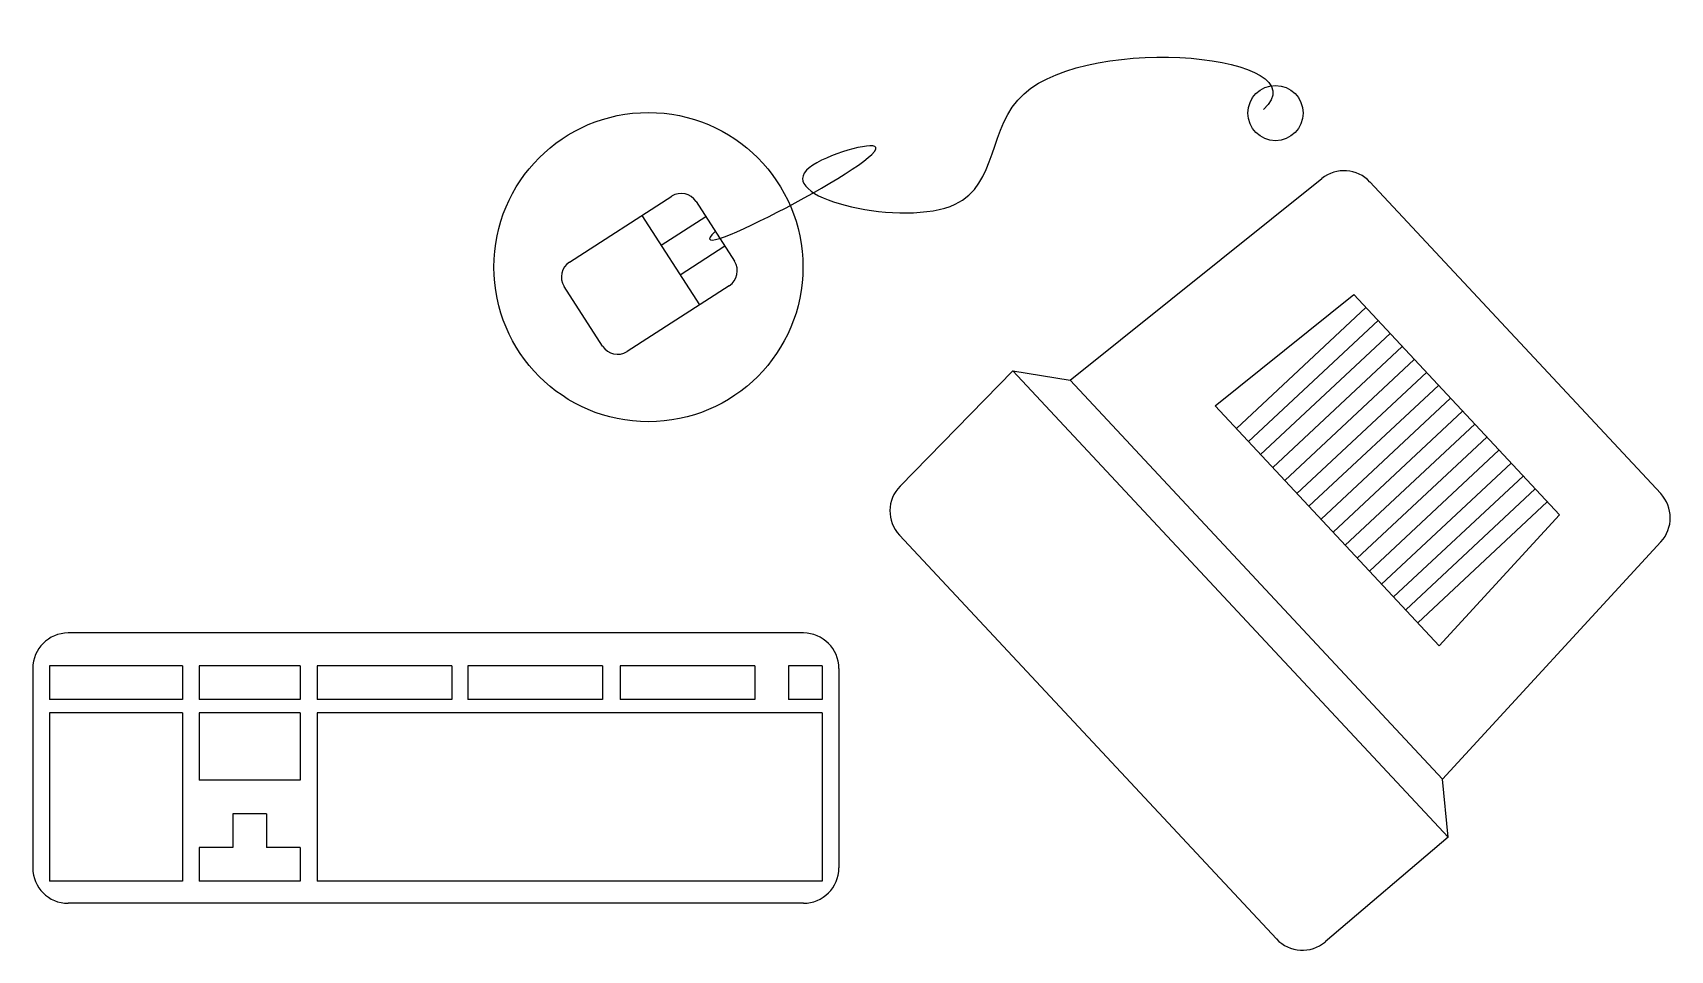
# Model space of a CAD drawing. Header units: millimetres. Extents: x 1332.976 to 1333.854, y 2714.886 to 2715.378.
import ezdxf

# ---------------------------------------------------------------- set-up
doc = ezdxf.new("R2010")
doc.units = ezdxf.units.MM
doc.header["$LTSCALE"] = 10
doc.layers.add('Equipam_informática', color=1, linetype='Continuous')

msp = doc.modelspace()

# ---------------------------------------------------------------- linework, layer by layer
at = {"layer": 'Equipam_informática'}
for p, q in [((1333.53223, 2715.19134), (1333.66721, 2715.29944)), ((1333.84892, 2715.13057), (1333.69298, 2715.29758)), ((1333.26379, 2715.25468), (1333.31858, 2715.28995)), ((1333.33171, 2715.2871), (1333.35228, 2715.25514)), ((1333.30261, 2715.27966), (1333.33345, 2715.23173)), ((1333.31289, 2715.26369), (1333.33685, 2715.27911)), ((1333.34714, 2715.26313), (1333.32317, 2715.24771)), ((1333.28151, 2715.2096), (1333.26094, 2715.24155)), ((1333.34943, 2715.24201), (1333.29464, 2715.20675)), ((1333.61, 2715.17765), (1333.68436, 2715.23721)), ((1333.79458, 2715.11916), (1333.68436, 2715.23721)), ((1333.69084, 2715.23026), (1333.62141, 2715.16543)), ((1333.69733, 2715.22332), (1333.62789, 2715.15848)), ((1333.70381, 2715.21637), (1333.63437, 2715.15154)), ((1333.71029, 2715.20943), (1333.64086, 2715.1446)), ((1333.71678, 2715.20249), (1333.64734, 2715.13765)), ((1333.50148, 2715.19642), (1333.44104, 2715.13462)), ((1333.73489, 2714.94645), (1333.50148, 2715.19642)), ((1333.50148, 2715.19642), (1333.53223, 2715.19134)), ((1333.73192, 2714.97747), (1333.53223, 2715.19134)), ((1333.72326, 2715.19554), (1333.65382, 2715.13071)), ((1333.72974, 2715.1886), (1333.66031, 2715.12377)), ((1333.73623, 2715.18166), (1333.66679, 2715.11682)), ((1333.73007, 2715.04905), (1333.61, 2715.17765)), ((1333.74271, 2715.17471), (1333.67327, 2715.10988)), ((1333.74919, 2715.16777), (1333.67976, 2715.10293)), ((1333.75568, 2715.16083), (1333.68624, 2715.09599)), ((1333.76216, 2715.15388), (1333.69272, 2715.08905)), ((1333.76865, 2715.14694), (1333.69921, 2715.0821)), ((1333.77513, 2715.13999), (1333.70569, 2715.07516)), ((1333.78161, 2715.13305), (1333.71218, 2715.06822)), ((1333.7881, 2715.12611), (1333.71866, 2715.06127)), ((1333.73007, 2715.04905), (1333.79458, 2715.11916)), ((1333.64287, 2714.89188), (1333.44074, 2715.10836)), ((1333.73192, 2714.97747), (1333.84901, 2715.10474)), ((1333.38923, 2715.05587), (1332.99498, 2715.05587)), ((1332.97598, 2715.03687), (1332.97598, 2714.92999)), ((1333.05626, 2715.03829), (1332.98501, 2715.03829)), ((1332.98501, 2715.03829), (1332.98501, 2715.02024)), ((1333.05626, 2715.03829), (1333.05626, 2715.02024)), ((1333.06528, 2715.03829), (1333.06528, 2715.02024)), ((1333.11943, 2715.03829), (1333.06528, 2715.03829)), ((1333.11943, 2715.03829), (1333.11943, 2715.02024)), ((1333.20066, 2715.03829), (1333.12846, 2715.03829)), ((1333.12846, 2715.03829), (1333.12846, 2715.02024)), ((1333.20066, 2715.03829), (1333.20066, 2715.02024)), ((1333.28141, 2715.03829), (1333.20921, 2715.03829)), ((1333.20921, 2715.03829), (1333.20921, 2715.02024)), ((1333.28141, 2715.03829), (1333.28141, 2715.02024)), ((1333.29091, 2715.03829), (1333.29091, 2715.02024)), ((1333.36311, 2715.03829), (1333.29091, 2715.03829)), ((1333.36311, 2715.03829), (1333.36311, 2715.02024)), ((1333.39921, 2715.03829), (1333.38116, 2715.03829)), ((1333.38116, 2715.03829), (1333.38116, 2715.02024)), ((1333.39921, 2715.03829), (1333.39921, 2715.02024)), ((1333.40823, 2715.03687), (1333.40823, 2714.92999)), ((1333.05626, 2715.02024), (1332.98501, 2715.02024)), ((1333.11943, 2715.02024), (1333.06528, 2715.02024)), ((1333.20066, 2715.02024), (1333.12846, 2715.02024)), ((1333.28141, 2715.02024), (1333.20921, 2715.02024)), ((1333.36311, 2715.02024), (1333.29091, 2715.02024)), ((1333.39921, 2715.02024), (1333.38116, 2715.02024)), ((1332.98501, 2715.01312), (1332.98501, 2714.92287)), ((1333.05626, 2715.01312), (1332.98501, 2715.01312)), ((1333.05626, 2715.01312), (1333.05626, 2714.92287)), ((1333.06528, 2715.01312), (1333.06528, 2714.97702)), ((1333.11943, 2715.01312), (1333.06528, 2715.01312)), ((1333.11943, 2715.01312), (1333.11943, 2714.97702)), ((1333.12846, 2715.01312), (1333.12846, 2714.92287)), ((1333.39921, 2715.01312), (1333.12846, 2715.01312)), ((1333.39921, 2715.01312), (1333.39921, 2714.92287)), ((1333.11943, 2714.97702), (1333.06528, 2714.97702)), ((1333.73489, 2714.94645), (1333.73192, 2714.97747)), ((1333.08333, 2714.95897), (1333.08333, 2714.94092)), ((1333.10138, 2714.95897), (1333.08333, 2714.95897)), ((1333.10138, 2714.95897), (1333.10138, 2714.94092)), ((1333.73489, 2714.94645), (1333.66908, 2714.89038)), ((1333.06528, 2714.94092), (1333.06528, 2714.92287)), ((1333.08333, 2714.94092), (1333.06528, 2714.94092)), ((1333.11943, 2714.94092), (1333.10138, 2714.94092)), ((1333.11943, 2714.94092), (1333.11943, 2714.92287)), ((1333.05626, 2714.92287), (1332.98501, 2714.92287)), ((1333.11943, 2714.92287), (1333.06528, 2714.92287)), ((1333.39921, 2714.92287), (1333.12846, 2714.92287)), ((1333.38923, 2714.91099), (1332.99498, 2714.91099))]:
    msp.add_line(p, q, dxfattribs=at)
for centre, radius in [((1333.64237, 2715.33451), 0.0148), ((1333.30613, 2715.25196), 0.08286)]:
    msp.add_circle(centre, radius, dxfattribs=at)
for centre, radius, start, end in [((1333.67909, 2715.28461), 0.019, 43.03684, 128.69071), ((1333.32372, 2715.28196), 0.0095, 32.76318, 122.76318), ((1333.26893, 2715.2467), 0.0095, 122.76318, 212.76318), ((1333.34429, 2715.25), 0.0095, 302.76318, 32.76318), ((1333.28949, 2715.21474), 0.0095, 212.76318, 302.76318), ((1333.45462, 2715.12133), 0.019, 135.6394, 223.03684), ((1333.83503, 2715.1176), 0.019, 317.38296, 43.03684), ((1332.99498, 2715.03687), 0.019, 90, 180), ((1333.38923, 2715.03687), 0.019, 0, 90), ((1332.99498, 2714.92999), 0.019, 180, 270), ((1333.38923, 2714.92999), 0.019, 270, 0), ((1333.65676, 2714.90484), 0.019, 223.03684, 310.43427)]:
    msp.add_arc(centre, radius, start, end, dxfattribs=at)
at = {"layer": 'Equipam_informática', "start_tangent": (-0.730915, -0.682468), "end_tangent": (-0.730915, -0.682468)}
msp.add_spline([(1333.34199, 2715.27112), (1333.42745, 2715.31663), (1333.39084, 2715.30384), (1333.47055, 2715.28561), (1333.50753, 2715.34488), (1333.63595, 2715.33638)], degree=3, dxfattribs=at)

doc.saveas('drawing.dxf')
